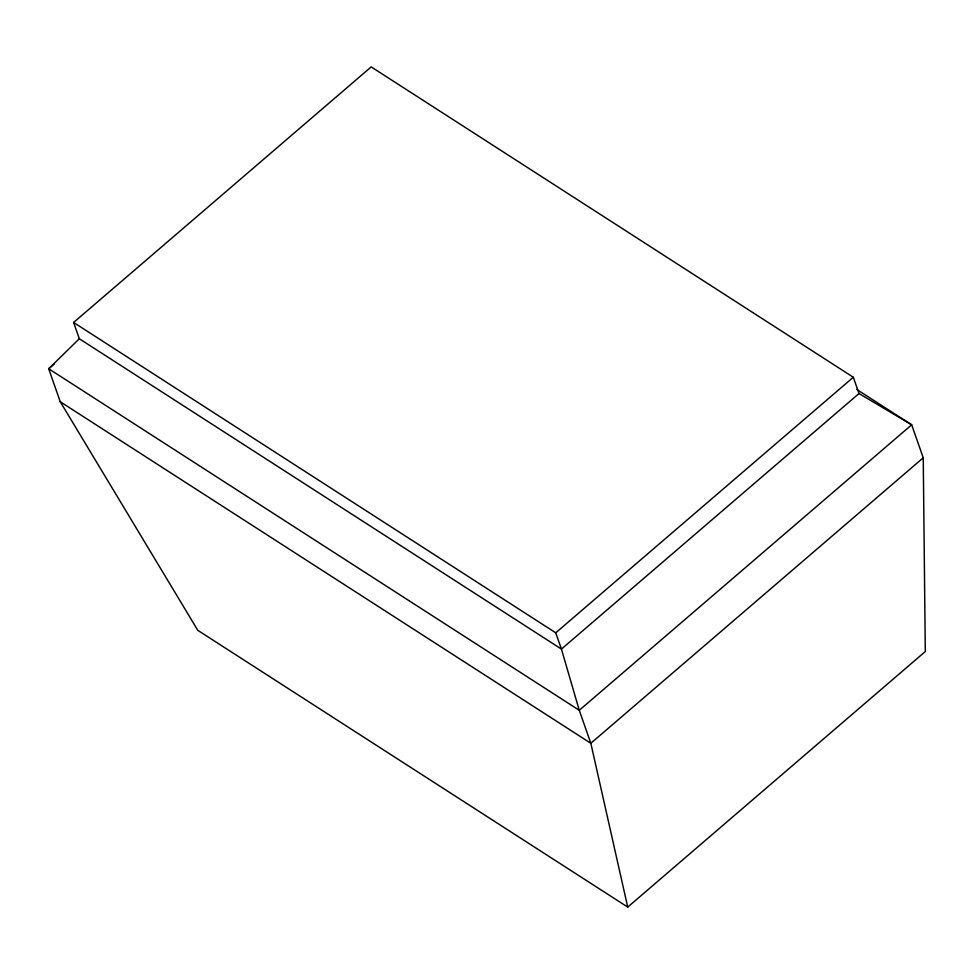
<?xml version="1.0" encoding="UTF-8"?>
<svg xmlns="http://www.w3.org/2000/svg" width="974" height="974" viewBox="0 0 974 974"><rect width="100%" height="100%" fill="white"/><g stroke="black" fill="none" stroke-linecap="round" stroke-linejoin="round"><path stroke-width="1.46" d="M627.731 907.098L590.828 743.284L579.274 710.289L911.688 424.798L859.007 393.533L853.309 377.255L371.191 66.902L73.622 322.467L79.32 338.745L48.7 368.756L60.254 401.751L197.807 630.348L627.731 907.098L925.3 651.533L923.242 457.792L911.688 424.798L856.718 389.417M54.471 363.789L48.7 368.756L579.274 710.289L561.438 649.086L555.74 632.808L73.622 322.467M555.74 632.808L853.309 377.255M859.007 393.533L561.438 649.086L79.32 338.745M923.242 457.792L590.828 743.284L60.254 401.751"/></g></svg>
